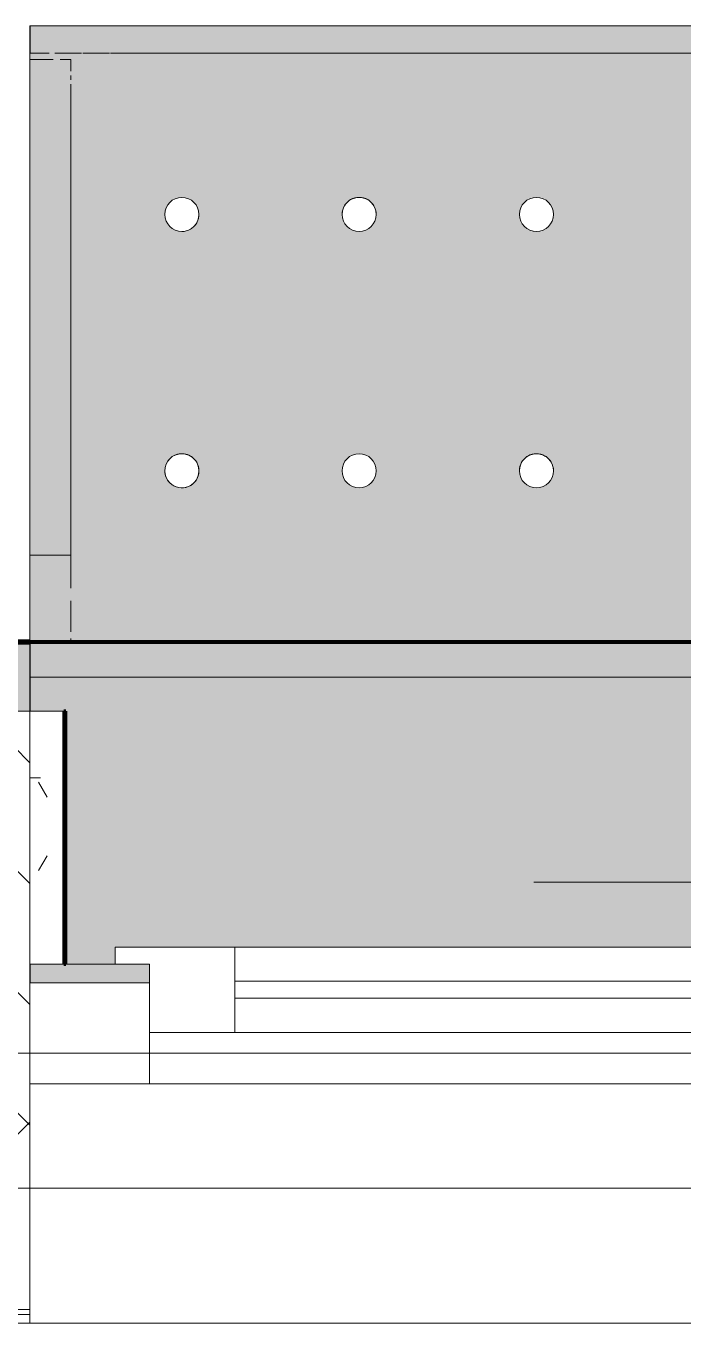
# Model space of a CAD drawing. Header units: millimetres. Extents: x -3245 to 186632, y -8553 to 29000.
# Drawn here: x 18808 to 19192, y -258 to 501 of the extents above; entities that cross this region are included whole.
import ezdxf

# ---------------------------------------------------------------- set-up
doc = ezdxf.new("R2010")
doc.units = ezdxf.units.MM
doc.linetypes.add('Осевая', pattern=[3175, 635, -476.25, 1587.5, -476.25])
for name, color, linetype, lineweight in [('A-GLAZ', 7, 'Continuous', 9), ('A-GLAZ-1', 7, 'Continuous', 13), ('A-WALL', 7, 'Continuous', 9), ('I-WALL', 7, 'Continuous', 9), ('Оси-2', 7, 'Осевая', 9)]:
    doc.layers.add(name, color=color, linetype=linetype, lineweight=lineweight)
for name, color, linetype, lineweight, true_color in [('A-WALL-1', 7, 'Continuous', 9, 0xc0c0c0), ('I-WALL-10', 7, 'Continuous', 80, 0xff80c0), ('I-WALL-17', 7, 'Continuous', 53, 0xeaa7bf), ('I-WALL-18', 7, 'Continuous', 53, 0xe0bbbf), ('I-WALL-23', 7, 'Continuous', 80, 0xffd2ff), ('I-WALL-5', 7, 'Continuous', 9, 0xc0c0c0), ('I-WALL-6', 7, 'Continuous', 9, 0xcbc7bf), ('S-WALL-ANLY', 7, 'Continuous', 13, 0x008040), ('S-WALL-ANLY-1', 7, 'Continuous', 5, 0x008040), ('Знаки-2', 9, 'Continuous', 9, 0x808080), ('Знаки-3', 7, 'Continuous', 9, 0xd1cabb), ('Знаки-5', 7, 'Continuous', 9, 0xc1bbaf), ('Знаки-6', 7, 'Continuous', 9, 0xaba79f), ('Знаки-7', 7, 'Continuous', 9, 0xd5cdbe), ('Знаки-8', 7, 'Continuous', 9, 0xccc5b7), ('Знаки-9', 7, 'Continuous', 9, 0xd4ccbd)]:
    doc.layers.add(name, color=color, linetype=linetype, lineweight=lineweight, true_color=true_color)
doc.layers.add('Знаки-4', color=7, linetype='Continuous', lineweight=9, transparency=0.5)
pattern_1 = [(0, (0, 0), (121.92, 30.48), [10.058, -81.382, 10.058, -81.382, -487.68]), (0, (0, 0), (121.92, 30.48), [-182.88, 10.058, -172.822, 10.058, -81.382, -213.36]), (0, (0, 0), (121.92, 30.48), [-457.2, 10.058, -50.902, 10.058, -142.342]), (120, (45.72, 15.24), (-87.356454, 90.345817), [10.058, -81.382, 10.058, -81.382, -487.68]), (120, (45.72, 15.24), (-87.356454, 90.345817), [-182.88, 10.058, -172.822, 10.058, -81.382, -213.36]), (120, (45.72, 15.24), (-87.356454, 90.345817), [-457.2, 10.058, -50.902, 10.058, -142.342]), (240, (60.96, 76.2), (-34.563546, -120.825817), [10.058, -81.382, 10.058, -81.382, -487.68]), (240, (60.96, 76.2), (-34.563546, -120.825817), [-182.88, 10.058, -172.822, 10.058, -81.382, -213.36]), (240, (60.96, 76.2), (-34.563546, -120.825817), [-457.2, 10.058, -50.902, 10.058, -142.342])]

# ---------------------------------------------------------------- blocks, each defined once
blk = doc.blocks.new('120_Окно_СКБ_2Ст - 120_Окно_СКБ_2Ст 2800х2500_створка_-22445922-План отделки стен 2 этажа в осях 1-12')
at = {"layer": 'A-GLAZ'}
for p, q in [((1400, -57), (-1400, -57)), ((620, -107), (1280, -107)), ((1280, -117), (620, -117)), ((1350, -127), (1380, -127))]:
    blk.add_line(p, q, dxfattribs=at)
at = {"layer": 'A-GLAZ-1'}
for p, q in [((1330, -127), (1330, -57)), ((1330, -57), (1400, -57)), ((1400, -57), (1400, -127)), ((1330, -87), (570, -87)), ((1280, -137), (1280, -87)), ((1330, -127), (1330, -87)), ((1400, -127), (1330, -127)), ((1350, -127), (1330, -127)), ((1350, -137), (1350, -127)), ((550, -137), (1350, -137)), ((1350, -137), (550, -137))]:
    blk.add_line(p, q, dxfattribs=at)
blk = doc.blocks.new('Зашивка радиатора_ с перфорацией М4 - Зашивка радиатора_ с перфорацией М4-30943701-План отделки стен 2 этажа в осях 1-12')
at = {"layer": 'Знаки-4'}
for points in [[(2260.24, 380), (2260.24, 369), (2280.24, 369), (2280.24, 359), (1480.24, 359), (1480.24, 369), (1500.24, 369), (1500.24, 380), (1430.24, 380), (1430.24, 369), (1450.24, 369), (1450.24, 359), (-419.76, 359), (-419.76, 369), (-399.76, 369), (-399.76, 380), (-430, 380), (-430, 180), (2330, 180), (2330, 221), (2310.24, 221), (2310.24, 369), (2330, 369), (2330, 380), (2280.24, 380)], [(2283.51, -163.94), (-430, -163.94), (-429.76, -179.94), (2330, -179.59), (2330, -163.94), (2299.18, -163.94)], [(1981, -163.94), (1981.68, -179.94), (2021, -179.94), (2020.32, -163.94), (1981.68, -163.94)], [(1981, -163.94), (1981.68, -179.94), (2021, -179.94), (2020.32, -163.94), (1981.68, -163.94)], [(1991.34, -163.94), (1991, -163.94), (1991.34, -179.94), (2011, -179.94), (2010.66, -163.94), (1992.34, -163.94)], [(1991.34, -163.94), (1991, -163.94), (1991.34, -179.94), (2011, -179.94), (2010.66, -163.94), (1992.34, -163.94)], [(2081, -163.94), (2081.68, -179.94), (2121, -179.94), (2120.32, -163.94), (2081.68, -163.94)], [(2108.07, -163.94), (2081, -163.94), (2081.68, -179.94), (2121, -179.94), (2120.32, -163.94), (2109.66, -163.94)], [(2093.93, -163.94), (2091, -163.94), (2091.34, -179.94), (2111, -179.94), (2110.66, -163.94), (2095.82, -163.94)], [(2093.93, -163.94), (2091, -163.94), (2091.34, -179.94), (2111, -179.94), (2110.66, -163.94), (2095.82, -163.94)], [(2191, -163.94), (2181, -163.94), (2181.68, -179.94), (2221, -179.94), (2220.32, -163.94), (2191.34, -163.94)], [(2191, -163.94), (2181, -163.94), (2181.68, -179.94), (2221, -179.94), (2220.32, -163.94), (2191.34, -163.94)], [(2200.18, -163.94), (2191, -164.74), (2191.34, -179.94), (2211, -179.94), (2210.66, -163.94), (2201, -163.94)], [(2192.34, -163.94), (2191, -164.74), (2191.34, -179.94), (2211, -179.94), (2210.66, -163.94), (2193.93, -163.94)]]:
    blk.add_hatch(color=256, dxfattribs=at).paths.add_polyline_path(points)
h = blk.add_hatch(color=256, dxfattribs=at)
h.paths.add_polyline_path([(2330.24, 180), (-430, 180), (-430, -179.94), (2330.24, -179.94), (2330.24, 136.79)])
h.paths.add_polyline_path([(892.49, 90.35), (897.49, 89.02), (901.15, 85.35), (902.49, 80.35), (901.15, 75.35), (897.49, 71.69), (892.49, 70.35), (887.49, 71.69), (883.83, 75.35), (882.49, 80.35), (883.83, 85.35), (887.49, 89.02), (889.9, 90.01)])
h.paths.add_polyline_path([(1203.74, 90.35), (1208.74, 89.02), (1212.4, 85.35), (1213.74, 80.35), (1212.4, 75.35), (1208.74, 71.69), (1203.74, 70.35), (1198.74, 71.69), (1195.08, 75.35), (1193.74, 80.35), (1195.08, 85.35), (1198.74, 89.02), (1201.15, 90.01)])
h.paths.add_polyline_path([(1307.49, 90.35), (1312.49, 89.02), (1316.15, 85.35), (1317.49, 80.35), (1316.15, 75.35), (1312.49, 71.69), (1307.49, 70.35), (1302.49, 71.69), (1298.83, 75.35), (1297.49, 80.35), (1298.83, 85.35), (1302.49, 89.02), (1304.9, 90.01)])
h.paths.add_polyline_path([(1929.99, 90.35), (1934.99, 89.02), (1938.65, 85.35), (1939.99, 80.35), (1938.65, 75.35), (1934.99, 71.69), (1929.99, 70.35), (1924.99, 71.69), (1921.33, 75.35), (1919.99, 80.35), (1921.33, 85.35), (1924.99, 89.02), (1927.4, 90.01)])
h.paths.add_polyline_path([(2033.74, 90.35), (2038.74, 89.02), (2042.4, 85.35), (2043.74, 80.35), (2042.4, 75.35), (2038.74, 71.69), (2033.74, 70.35), (2028.74, 71.69), (2025.08, 75.35), (2023.74, 80.35), (2025.08, 85.35), (2028.74, 89.02), (2031.15, 90.01)])
h.paths.add_polyline_path([(2241.24, 90.35), (2246.24, 89.02), (2249.9, 85.35), (2251.24, 80.35), (2249.9, 75.35), (2246.24, 71.69), (2241.24, 70.35), (2236.24, 71.69), (2232.58, 75.35), (2231.24, 80.35), (2232.58, 85.35), (2236.24, 89.02), (2238.65, 90.01)])
h.paths.add_polyline_path([(2137.49, 90.35), (2142.49, 89.02), (2146.15, 85.35), (2147.49, 80.35), (2146.15, 75.35), (2142.49, 71.69), (2137.49, 70.35), (2132.49, 71.69), (2128.83, 75.35), (2127.49, 80.35), (2128.83, 85.35), (2132.49, 89.02), (2134.9, 90.01)])
h.paths.add_polyline_path([(1826.24, 90.35), (1831.24, 89.02), (1834.9, 85.35), (1836.24, 80.35), (1834.9, 75.35), (1831.24, 71.69), (1826.24, 70.35), (1821.24, 71.69), (1817.58, 75.35), (1816.24, 80.35), (1817.58, 85.35), (1821.24, 89.02), (1823.65, 90.01)])
h.paths.add_polyline_path([(1411.24, 90.35), (1416.24, 89.02), (1419.9, 85.35), (1421.24, 80.35), (1419.9, 75.35), (1416.24, 71.69), (1411.24, 70.35), (1406.24, 71.69), (1402.58, 75.35), (1401.24, 80.35), (1402.58, 85.35), (1406.24, 89.02), (1408.65, 90.01)])
h.paths.add_polyline_path([(996.24, 90.35), (1001.24, 89.02), (1004.9, 85.35), (1006.24, 80.35), (1004.9, 75.35), (1001.24, 71.69), (996.24, 70.35), (991.24, 71.69), (987.58, 75.35), (986.24, 80.35), (987.58, 85.35), (991.24, 89.02), (995.21, 90.22)])
h.paths.add_polyline_path([(1099.99, 90.35), (1104.99, 89.02), (1108.65, 85.35), (1109.99, 80.35), (1108.65, 75.35), (1104.99, 71.69), (1099.99, 70.35), (1094.99, 71.69), (1091.33, 75.35), (1089.99, 80.35), (1091.33, 85.35), (1094.99, 89.02), (1097.4, 90.01)])
h.paths.add_polyline_path([(1514.99, 90.35), (1519.99, 89.02), (1523.65, 85.35), (1524.99, 80.35), (1523.65, 75.35), (1519.99, 71.69), (1514.99, 70.35), (1509.99, 71.69), (1506.33, 75.35), (1504.99, 80.35), (1506.33, 85.35), (1509.99, 89.02), (1512.4, 90.01)])
h.paths.add_polyline_path([(1722.49, 90.35), (1727.49, 89.02), (1731.15, 85.35), (1732.49, 80.35), (1731.15, 75.35), (1727.49, 71.69), (1722.49, 70.35), (1717.49, 71.69), (1713.83, 75.35), (1712.49, 80.35), (1713.83, 85.35), (1717.49, 89.02), (1719.9, 90.01)])
h.paths.add_polyline_path([(1618.74, 90.35), (1623.74, 89.02), (1627.4, 85.35), (1628.74, 80.35), (1627.4, 75.35), (1623.74, 71.69), (1618.74, 70.35), (1613.74, 71.69), (1610.08, 75.35), (1608.74, 80.35), (1610.08, 85.35), (1613.74, 89.02), (1616.15, 90.01)])
h.paths.add_polyline_path([(166.24, 90.35), (171.24, 89.02), (174.9, 85.35), (176.24, 80.35), (174.9, 75.35), (171.24, 71.69), (166.24, 70.35), (161.24, 71.69), (157.58, 75.35), (156.24, 80.35), (157.58, 85.35), (161.24, 89.02), (163.65, 90.01)])
h.paths.add_polyline_path([(-41.26, 90.35), (-36.26, 89.02), (-32.6, 85.35), (-31.26, 80.35), (-32.6, 75.35), (-36.26, 71.69), (-41.26, 70.35), (-46.26, 71.69), (-49.92, 75.35), (-51.26, 80.35), (-49.92, 85.35), (-46.26, 89.02), (-43.85, 90.01)])
h.paths.add_polyline_path([(-248.76, 90.35), (-243.76, 89.02), (-240.1, 85.35), (-238.76, 80.35), (-240.1, 75.35), (-243.76, 71.69), (-248.76, 70.35), (-253.76, 71.69), (-257.42, 75.35), (-258.76, 80.35), (-257.42, 85.35), (-253.76, 89.02), (-251.35, 90.01)])
h.paths.add_polyline_path([(581.24, 90.35), (586.24, 89.02), (589.9, 85.35), (591.24, 80.35), (589.9, 75.35), (586.24, 71.69), (581.24, 70.35), (576.24, 71.69), (572.58, 75.35), (571.24, 80.35), (572.58, 85.35), (576.24, 89.02), (578.65, 90.01)])
h.paths.add_polyline_path([(-352.51, 90.35), (-347.51, 89.02), (-343.85, 85.35), (-342.51, 80.35), (-343.85, 75.35), (-347.51, 71.69), (-352.51, 70.35), (-357.51, 71.69), (-361.17, 75.35), (-362.51, 80.35), (-361.17, 85.35), (-357.51, 89.02), (-355.1, 90.01)])
h.paths.add_polyline_path([(684.99, 90.35), (689.99, 89.02), (693.65, 85.35), (694.99, 80.35), (693.65, 75.35), (689.99, 71.69), (684.99, 70.35), (679.99, 71.69), (676.33, 75.35), (674.99, 80.35), (676.33, 85.35), (679.99, 89.02), (682.4, 90.01)])
h.paths.add_polyline_path([(-145.01, 90.35), (-140.01, 89.02), (-136.35, 85.35), (-135.01, 80.35), (-136.35, 75.35), (-140.01, 71.69), (-145.01, 70.35), (-150.01, 71.69), (-153.67, 75.35), (-155.01, 80.35), (-153.67, 85.35), (-150.01, 89.02), (-147.6, 90.01)])
h.paths.add_polyline_path([(62.49, 90.35), (67.49, 89.02), (71.15, 85.35), (72.49, 80.35), (71.15, 75.35), (67.49, 71.69), (62.49, 70.35), (57.49, 71.69), (53.83, 75.35), (52.49, 80.35), (53.83, 85.35), (57.49, 89.02), (59.9, 90.01)])
h.paths.add_polyline_path([(373.74, 90.35), (378.74, 89.02), (382.4, 85.35), (383.74, 80.35), (382.4, 75.35), (378.74, 71.69), (373.74, 70.35), (368.74, 71.69), (365.08, 75.35), (363.74, 80.35), (365.08, 85.35), (368.74, 89.02), (371.15, 90.01)])
h.paths.add_polyline_path([(477.49, 90.35), (482.49, 89.02), (486.15, 85.35), (487.49, 80.35), (486.15, 75.35), (482.49, 71.69), (477.49, 70.35), (472.49, 71.69), (468.83, 75.35), (467.49, 80.35), (468.83, 85.35), (472.49, 89.02), (474.9, 90.01)])
h.paths.add_polyline_path([(788.74, 90.35), (793.74, 89.02), (797.4, 85.35), (798.74, 80.35), (797.4, 75.35), (793.74, 71.69), (788.74, 70.35), (783.74, 71.69), (780.08, 75.35), (778.74, 80.35), (780.08, 85.35), (783.74, 89.02), (786.15, 90.01)])
h.paths.add_polyline_path([(269.99, 90.35), (274.99, 89.02), (278.65, 85.35), (279.99, 80.35), (278.65, 75.35), (274.99, 71.69), (269.99, 70.35), (264.99, 71.69), (261.33, 75.35), (259.99, 80.35), (261.33, 85.35), (264.99, 89.02), (267.4, 90.01)])
h.paths.add_polyline_path([(2033.74, -59.65), (2038.74, -60.98), (2042.4, -64.65), (2043.74, -69.65), (2042.4, -74.65), (2038.74, -78.31), (2033.74, -79.65), (2028.74, -78.31), (2025.08, -74.65), (2023.74, -69.65), (2025.08, -64.65), (2028.74, -60.98), (2031.15, -59.99)])
h.paths.add_polyline_path([(2137.49, -59.65), (2142.49, -60.98), (2146.15, -64.65), (2147.49, -69.65), (2146.15, -74.65), (2142.49, -78.31), (2137.49, -79.65), (2132.49, -78.31), (2128.83, -74.65), (2127.49, -69.65), (2128.83, -64.65), (2132.49, -60.98), (2134.9, -59.99)])
h.paths.add_polyline_path([(1722.49, -59.65), (1727.49, -60.98), (1731.15, -64.65), (1732.49, -69.65), (1731.15, -74.65), (1727.49, -78.31), (1722.49, -79.65), (1717.49, -78.31), (1713.83, -74.65), (1712.49, -69.65), (1713.83, -64.65), (1717.49, -60.98), (1719.9, -59.99)])
h.paths.add_polyline_path([(1929.99, -59.65), (1934.99, -60.98), (1938.65, -64.65), (1939.99, -69.65), (1938.65, -74.65), (1934.99, -78.31), (1929.99, -79.65), (1924.99, -78.31), (1921.33, -74.65), (1919.99, -69.65), (1921.33, -64.65), (1924.99, -60.98), (1927.4, -59.99)])
h.paths.add_polyline_path([(788.74, -59.65), (793.74, -60.98), (797.4, -64.65), (798.74, -69.65), (797.4, -74.65), (793.74, -78.31), (788.74, -79.65), (783.74, -78.31), (780.08, -74.65), (778.74, -69.65), (780.08, -64.65), (783.74, -60.98), (786.15, -59.99)])
h.paths.add_polyline_path([(996.24, -59.65), (1001.24, -60.98), (1004.9, -64.65), (1006.24, -69.65), (1004.9, -74.65), (1001.24, -78.31), (996.24, -79.65), (991.24, -78.31), (987.58, -74.65), (986.24, -69.65), (987.58, -64.65), (991.24, -60.98), (995.21, -59.78)])
h.paths.add_polyline_path([(892.49, -59.65), (897.49, -60.98), (901.15, -64.65), (902.49, -69.65), (901.15, -74.65), (897.49, -78.31), (892.49, -79.65), (887.49, -78.31), (883.83, -74.65), (882.49, -69.65), (883.83, -64.65), (887.49, -60.98), (889.9, -59.99)])
h.paths.add_polyline_path([(1099.99, -59.65), (1104.99, -60.98), (1108.65, -64.65), (1109.99, -69.65), (1108.65, -74.65), (1104.99, -78.31), (1099.99, -79.65), (1094.99, -78.31), (1091.33, -74.65), (1089.99, -69.65), (1091.33, -64.65), (1094.99, -60.98), (1097.4, -59.99)])
h.paths.add_polyline_path([(1826.24, -59.65), (1831.24, -60.98), (1834.9, -64.65), (1836.24, -69.65), (1834.9, -74.65), (1831.24, -78.31), (1826.24, -79.65), (1821.24, -78.31), (1817.58, -74.65), (1816.24, -69.65), (1817.58, -64.65), (1821.24, -60.98), (1823.65, -59.99)])
h.paths.add_polyline_path([(2241.24, -59.65), (2246.24, -60.98), (2249.9, -64.65), (2251.24, -69.65), (2249.9, -74.65), (2246.24, -78.31), (2241.24, -79.65), (2236.24, -78.31), (2232.58, -74.65), (2231.24, -69.65), (2232.58, -64.65), (2236.24, -60.98), (2238.65, -59.99)])
h.paths.add_polyline_path([(1307.49, -59.65), (1312.49, -60.98), (1316.15, -64.65), (1317.49, -69.65), (1316.15, -74.65), (1312.49, -78.31), (1307.49, -79.65), (1302.49, -78.31), (1298.83, -74.65), (1297.49, -69.65), (1298.83, -64.65), (1302.49, -60.98), (1304.9, -59.99)])
h.paths.add_polyline_path([(1514.99, -59.65), (1519.99, -60.98), (1523.65, -64.65), (1524.99, -69.65), (1523.65, -74.65), (1519.99, -78.31), (1514.99, -79.65), (1509.99, -78.31), (1506.33, -74.65), (1504.99, -69.65), (1506.33, -64.65), (1509.99, -60.98), (1512.4, -59.99)])
h.paths.add_polyline_path([(1618.74, -59.65), (1623.74, -60.98), (1627.4, -64.65), (1628.74, -69.65), (1627.4, -74.65), (1623.74, -78.31), (1618.74, -79.65), (1613.74, -78.31), (1610.08, -74.65), (1608.74, -69.65), (1610.08, -64.65), (1613.74, -60.98), (1616.15, -59.99)])
h.paths.add_polyline_path([(1411.24, -59.65), (1416.24, -60.98), (1419.9, -64.65), (1421.24, -69.65), (1419.9, -74.65), (1416.24, -78.31), (1411.24, -79.65), (1406.24, -78.31), (1402.58, -74.65), (1401.24, -69.65), (1402.58, -64.65), (1406.24, -60.98), (1408.65, -59.99)])
h.paths.add_polyline_path([(1203.74, -59.65), (1208.74, -60.98), (1212.4, -64.65), (1213.74, -69.65), (1212.4, -74.65), (1208.74, -78.31), (1203.74, -79.65), (1198.74, -78.31), (1195.08, -74.65), (1193.74, -69.65), (1195.08, -64.65), (1198.74, -60.98), (1201.15, -59.99)])
h.paths.add_polyline_path([(62.49, -59.65), (67.49, -60.98), (71.15, -64.65), (72.49, -69.65), (71.15, -74.65), (67.49, -78.31), (62.49, -79.65), (57.49, -78.31), (53.83, -74.65), (52.49, -69.65), (53.83, -64.65), (57.49, -60.98), (59.9, -59.99)])
h.paths.add_polyline_path([(-248.76, -59.65), (-243.76, -60.98), (-240.1, -64.65), (-238.76, -69.65), (-240.1, -74.65), (-243.76, -78.31), (-248.76, -79.65), (-253.76, -78.31), (-257.42, -74.65), (-258.76, -69.65), (-257.42, -64.65), (-253.76, -60.98), (-251.35, -59.99)])
h.paths.add_polyline_path([(166.24, -59.65), (171.24, -60.98), (174.9, -64.65), (176.24, -69.65), (174.9, -74.65), (171.24, -78.31), (166.24, -79.65), (161.24, -78.31), (157.58, -74.65), (156.24, -69.65), (157.58, -64.65), (161.24, -60.98), (163.65, -59.99)])
h.paths.add_polyline_path([(269.99, -59.65), (274.99, -60.98), (278.65, -64.65), (279.99, -69.65), (278.65, -74.65), (274.99, -78.31), (269.99, -79.65), (264.99, -78.31), (261.33, -74.65), (259.99, -69.65), (261.33, -64.65), (264.99, -60.98), (267.4, -59.99)])
h.paths.add_polyline_path([(373.74, -59.65), (378.74, -60.98), (382.4, -64.65), (383.74, -69.65), (382.4, -74.65), (378.74, -78.31), (373.74, -79.65), (368.74, -78.31), (365.08, -74.65), (363.74, -69.65), (365.08, -64.65), (368.74, -60.98), (371.15, -59.99)])
h.paths.add_polyline_path([(477.49, -59.65), (482.49, -60.98), (486.15, -64.65), (487.49, -69.65), (486.15, -74.65), (482.49, -78.31), (477.49, -79.65), (472.49, -78.31), (468.83, -74.65), (467.49, -69.65), (468.83, -64.65), (472.49, -60.98), (474.9, -59.99)])
h.paths.add_polyline_path([(-352.51, -59.65), (-347.51, -60.98), (-343.85, -64.65), (-342.51, -69.65), (-343.85, -74.65), (-347.51, -78.31), (-352.51, -79.65), (-357.51, -78.31), (-361.17, -74.65), (-362.51, -69.65), (-361.17, -64.65), (-357.51, -60.98), (-355.1, -59.99)])
h.paths.add_polyline_path([(-41.26, -59.65), (-36.26, -60.98), (-32.6, -64.65), (-31.26, -69.65), (-32.6, -74.65), (-36.26, -78.31), (-41.26, -79.65), (-46.26, -78.31), (-49.92, -74.65), (-51.26, -69.65), (-49.92, -64.65), (-46.26, -60.98), (-43.85, -59.99)])
h.paths.add_polyline_path([(-145.01, -59.65), (-140.01, -60.98), (-136.35, -64.65), (-135.01, -69.65), (-136.35, -74.65), (-140.01, -78.31), (-145.01, -79.65), (-150.01, -78.31), (-153.67, -74.65), (-155.01, -69.65), (-153.67, -64.65), (-150.01, -60.98), (-147.6, -59.99)])
h.paths.add_polyline_path([(581.24, -59.65), (586.24, -60.98), (589.9, -64.65), (591.24, -69.65), (589.9, -74.65), (586.24, -78.31), (581.24, -79.65), (576.24, -78.31), (572.58, -74.65), (571.24, -69.65), (572.58, -64.65), (576.24, -60.98), (578.65, -59.99)])
h.paths.add_polyline_path([(684.99, -59.65), (689.99, -60.98), (693.65, -64.65), (694.99, -69.65), (693.65, -74.65), (689.99, -78.31), (684.99, -79.65), (679.99, -78.31), (676.33, -74.65), (674.99, -69.65), (676.33, -64.65), (679.99, -60.98), (682.4, -59.99)])
at = {"layer": 'Знаки-2'}
for p, q in [((2330, 380), (2260.24, 380)), ((2330, 369), (2330, 380)), ((2330, 180), (2330, 221)), ((-430, 180), (2330, 180)), ((2330.24, 180), (-430, 180)), ((2330.24, -179.94), (2330.24, 180)), ((-430, -179.94), (2330.24, -179.94))]:
    blk.add_line(p, q, dxfattribs=at)
for centre, start, end in [((2033.74, 80.35), 0, 180), ((2137.49, 80.35), 0, 180), ((2241.24, 80.35), 0, 180), ((2033.74, 80.35), 180, 0), ((2137.49, 80.35), 180, 0), ((2241.24, 80.35), 180, 0), ((2033.74, -69.65), 0, 180), ((2137.49, -69.65), 0, 180), ((2241.24, -69.65), 0, 180), ((2033.74, -69.65), 180, 0), ((2137.49, -69.65), 180, 0), ((2241.24, -69.65), 180, 0)]:
    blk.add_arc(centre, 10, start, end, dxfattribs=at)
at = {"layer": 'Знаки-3'}
for p, q in [((1991, -163.94), (1981.68, -163.94)), ((1991, -163.94), (1993.93, -163.94)), ((1995.81, -163.94), (1991, -163.94)), ((1993.93, -163.94), (1995.81, -163.94)), ((1996, -163.94), (2006, -163.94)), ((2006, -163.94), (1996, -163.94)), ((2006.19, -163.94), (2011, -163.94)), ((2011, -163.94), (2006.19, -163.94)), ((2020.32, -163.94), (2011, -163.94)), ((2091, -163.94), (2081.68, -163.94)), ((2092.28, -163.94), (2095.82, -163.94)), ((2095.82, -163.94), (2092.28, -163.94)), ((2096, -163.94), (2106, -163.94)), ((2106, -163.94), (2096, -163.94)), ((2106.18, -163.94), (2109.72, -163.94)), ((2109.72, -163.94), (2106.18, -163.94)), ((2117.42, -163.94), (2111, -163.94)), ((2120.32, -163.94), (2118.32, -163.94)), ((2183.63, -163.94), (2181.68, -163.94)), ((2191, -163.94), (2183.68, -163.94)), ((2191, -163.94), (2195.81, -163.94)), ((2195.81, -163.94), (2191, -163.94)), ((2196, -163.94), (2200.17, -163.94)), ((2200.17, -163.94), (2196, -163.94)), ((2201, -163.94), (2206, -163.94)), ((2206, -163.94), (2201, -163.94)), ((2206.19, -163.94), (2211, -163.94)), ((2211, -163.94), (2206.19, -163.94)), ((2220.32, -163.94), (2211, -163.94)), ((1981.68, -179.94), (1991, -179.94)), ((1991, -179.94), (1993.93, -179.94)), ((1995.81, -179.94), (1991, -179.94)), ((1993.93, -179.94), (1995.81, -179.94)), ((1996, -179.94), (2006, -179.94)), ((2006, -179.94), (1996, -179.94)), ((2006.19, -179.94), (2011, -179.94)), ((2011, -179.94), (2006.19, -179.94)), ((2011, -179.94), (2020.32, -179.94)), ((2081.68, -179.94), (2091, -179.94)), ((2092.28, -179.94), (2095.82, -179.94)), ((2095.82, -179.94), (2092.28, -179.94)), ((2096, -179.94), (2106, -179.94)), ((2106, -179.94), (2096, -179.94)), ((2106.18, -179.94), (2109.72, -179.94)), ((2109.72, -179.94), (2106.18, -179.94)), ((2111, -179.94), (2120.32, -179.94)), ((2181.68, -179.94), (2191, -179.94)), ((2191, -179.94), (2195.81, -179.94)), ((2193.93, -179.94), (2191, -179.94)), ((2195.81, -179.94), (2193.93, -179.94)), ((2196, -179.94), (2198.41, -179.94)), ((2206, -179.94), (2196, -179.94)), ((2198.41, -179.94), (2206, -179.94)), ((2206.19, -179.94), (2208.07, -179.94)), ((2211, -179.94), (2206.19, -179.94)), ((2208.07, -179.94), (2211, -179.94)), ((2211, -179.94), (2220.32, -179.94))]:
    blk.add_line(p, q, dxfattribs=at)
at = {"layer": 'Знаки-5'}
for p, q in [((2330, 180), (-429.76, 180)), ((-429.76, 180), (2330, 180)), ((1981, -163.94), (1921, -163.94)), ((1981, -163.94), (2021, -163.94)), ((2021, -163.94), (1981, -163.94)), ((2081, -163.94), (2021, -163.94)), ((2081, -163.94), (2117.53, -163.94)), ((2117.53, -163.94), (2081, -163.94)), ((2118.32, -163.94), (2121, -163.94)), ((2121, -163.94), (2118.32, -163.94)), ((2181, -163.94), (2121, -163.94)), ((2181, -163.94), (2183.61, -163.94)), ((2183.61, -163.94), (2181, -163.94)), ((2183.68, -163.94), (2191, -163.94)), ((2191, -163.94), (2183.68, -163.94)), ((2191, -163.94), (2200.17, -163.94)), ((2200.17, -163.94), (2191, -163.94)), ((2201, -163.94), (2211, -163.94)), ((2211, -163.94), (2201, -163.94)), ((2211, -163.94), (2221, -163.94)), ((2221, -163.94), (2211, -163.94)), ((2282.94, -163.94), (2221, -163.94)), ((2299.18, -163.94), (2283.51, -163.94)), ((2315.68, -163.94), (2300.01, -163.94)), ((2330, -163.94), (2318.99, -163.94)), ((2330, -163.94), (2330, -179.59)), ((1921, -179.94), (1981, -179.94)), ((1981, -179.94), (2021, -179.94)), ((2021, -179.94), (1981, -179.94)), ((2021, -179.94), (2081, -179.94)), ((2081, -179.94), (2121, -179.94)), ((2121, -179.94), (2081, -179.94)), ((2121, -179.94), (2181, -179.94)), ((2181, -179.94), (2191, -179.94)), ((2191, -179.94), (2181, -179.94)), ((2191, -179.94), (2211, -179.94)), ((2211, -179.94), (2191, -179.94)), ((2211, -179.94), (2221, -179.94)), ((2221, -179.94), (2211, -179.94)), ((2221, -179.94), (2330, -179.94))]:
    blk.add_line(p, q, dxfattribs=at)
at = {"layer": 'Знаки-6'}
for p, q in [((2260.24, 380), (2330, 380)), ((2330, 380), (2330, 369)), ((2330, 221), (2330, 180)), ((2330.24, 180), (2330.24, -179.94)), ((-384.53, -163.94), (2282.94, -163.94)), ((2283.51, -163.94), (2299.18, -163.94)), ((2300.01, -163.94), (2315.68, -163.94)), ((2318.99, -163.94), (2330, -163.94)), ((2330, -179.59), (2330, -163.94)), ((2330.24, -179.94), (-429.76, -179.94)), ((2330, -179.94), (-429.76, -179.94))]:
    blk.add_line(p, q, dxfattribs=at)
for centre, start, end in [((2033.74, 80.35), 0, 180), ((2137.49, 80.35), 0, 180), ((2241.24, 80.35), 45, 180), ((2241.24, 80.35), 0, 45), ((2033.74, 80.35), 180, 240), ((2033.74, 80.35), 240, 0), ((2137.49, 80.35), 180, 360), ((2241.24, 80.35), 180, 240), ((2241.24, 80.35), 285, 360), ((2241.24, 80.35), 240, 285), ((2033.74, -69.65), 0, 180), ((2137.49, -69.65), 0, 180), ((2241.24, -69.65), 90, 120), ((2241.24, -69.65), 0, 90), ((2241.24, -69.65), 165, 180), ((2241.24, -69.65), 135, 165), ((2241.24, -69.65), 120, 135), ((2033.74, -69.65), 180, 360), ((2137.49, -69.65), 180, 240), ((2137.49, -69.65), 240, 360), ((2241.24, -69.65), 180, 360)]:
    blk.add_arc(centre, 10, start, end, dxfattribs=at)
at = {"layer": 'Знаки-7'}
for p, q in [((1995.82, -163.94), (1992.34, -163.94)), ((2001, -163.94), (1996, -163.94)), ((2006, -163.94), (2001.66, -163.94)), ((2009.66, -163.94), (2006.18, -163.94)), ((2095.82, -163.94), (2092.34, -163.94)), ((2106, -163.94), (2096, -163.94)), ((2109.66, -163.94), (2106.18, -163.94)), ((2195.82, -163.94), (2192.34, -163.94)), ((2200.18, -163.94), (2196, -163.94)), ((2206, -163.94), (2201, -163.94)), ((2209.66, -163.94), (2206.18, -163.94)), ((1992.34, -179.94), (1995.82, -179.94)), ((1996, -179.94), (2001, -179.94)), ((2001.66, -179.94), (2006, -179.94)), ((2006.18, -179.94), (2009.66, -179.94)), ((2092.34, -179.94), (2095.82, -179.94)), ((2096, -179.94), (2106, -179.94)), ((2106.18, -179.94), (2109.66, -179.94)), ((2192.34, -179.94), (2195.82, -179.94)), ((2196, -179.94), (2206, -179.94)), ((2206.18, -179.94), (2209.66, -179.94))]:
    blk.add_line(p, q, dxfattribs=at)
at = {"layer": 'Знаки-8'}
for p, q in [((1981, -163.94), (1991, -163.94)), ((1991, -163.94), (1981, -163.94)), ((1991, -163.94), (1995.81, -163.94)), ((1995.81, -163.94), (1991, -163.94)), ((1996, -163.94), (2006, -163.94)), ((2006, -163.94), (1996, -163.94)), ((2006.19, -163.94), (2011, -163.94)), ((2011, -163.94), (2006.19, -163.94)), ((2011, -163.94), (2021, -163.94)), ((2021, -163.94), (2011, -163.94)), ((2081, -163.94), (2091, -163.94)), ((2091, -163.94), (2081, -163.94)), ((2091, -163.94), (2095.81, -163.94)), ((2095.81, -163.94), (2091, -163.94)), ((2096, -163.94), (2106, -163.94)), ((2106, -163.94), (2096, -163.94)), ((2106.19, -163.94), (2111, -163.94)), ((2111, -163.94), (2106.19, -163.94)), ((2111, -163.94), (2117.53, -163.94)), ((2117.53, -163.94), (2111, -163.94)), ((2118.32, -163.94), (2121, -163.94)), ((2121, -163.94), (2118.32, -163.94)), ((2181, -163.94), (2183.61, -163.94)), ((2183.61, -163.94), (2181, -163.94)), ((2183.68, -163.94), (2191, -163.94)), ((2191, -163.94), (2183.68, -163.94)), ((2192.28, -163.94), (2195.82, -163.94)), ((2195.82, -163.94), (2192.28, -163.94)), ((2196, -163.94), (2200.17, -163.94)), ((2200.17, -163.94), (2196, -163.94)), ((2201, -163.94), (2206, -163.94)), ((2206, -163.94), (2201, -163.94)), ((2206.18, -163.94), (2209.72, -163.94)), ((2209.72, -163.94), (2206.18, -163.94)), ((2211, -163.94), (2221, -163.94)), ((2221, -163.94), (2211, -163.94)), ((1981, -179.94), (1991, -179.94)), ((1991, -179.94), (1981, -179.94)), ((1991, -179.94), (1995.81, -179.94)), ((1995.81, -179.94), (1991, -179.94)), ((1996, -179.94), (2006, -179.94)), ((2006, -179.94), (1996, -179.94)), ((2006.19, -179.94), (2011, -179.94)), ((2008.07, -179.94), (2006.19, -179.94)), ((2011, -179.94), (2008.07, -179.94)), ((2011, -179.94), (2021, -179.94)), ((2021, -179.94), (2011, -179.94)), ((2081, -179.94), (2091, -179.94)), ((2091, -179.94), (2081, -179.94)), ((2091, -179.94), (2093.93, -179.94)), ((2095.81, -179.94), (2091, -179.94)), ((2093.93, -179.94), (2095.81, -179.94)), ((2096, -179.94), (2103.59, -179.94)), ((2106, -179.94), (2096, -179.94)), ((2103.59, -179.94), (2106, -179.94)), ((2106.19, -179.94), (2111, -179.94)), ((2111, -179.94), (2106.19, -179.94)), ((2111, -179.94), (2121, -179.94)), ((2121, -179.94), (2111, -179.94)), ((2181, -179.94), (2191, -179.94)), ((2181.68, -179.94), (2181, -179.94)), ((2191, -179.94), (2181.68, -179.94)), ((2192.28, -179.94), (2195.82, -179.94)), ((2195.82, -179.94), (2192.28, -179.94)), ((2196, -179.94), (2206, -179.94)), ((2206, -179.94), (2196, -179.94)), ((2206.18, -179.94), (2209.72, -179.94)), ((2209.72, -179.94), (2206.18, -179.94)), ((2211, -179.94), (2220.32, -179.94)), ((2221, -179.94), (2211, -179.94)), ((2220.32, -179.94), (2221, -179.94))]:
    blk.add_line(p, q, dxfattribs=at)
at = {"layer": 'Знаки-9'}
for p, q in [((1992.28, -163.94), (1995.82, -163.94)), ((1995.82, -163.94), (1992.28, -163.94)), ((1996, -163.94), (2006, -163.94)), ((2006, -163.94), (1996, -163.94)), ((2006.18, -163.94), (2009.72, -163.94)), ((2009.72, -163.94), (2006.18, -163.94)), ((2091, -163.94), (2095.81, -163.94)), ((2095.81, -163.94), (2091, -163.94)), ((2096, -163.94), (2098.41, -163.94)), ((2106, -163.94), (2096, -163.94)), ((2098.41, -163.94), (2106, -163.94)), ((2106.19, -163.94), (2108.07, -163.94)), ((2111, -163.94), (2106.19, -163.94)), ((2108.07, -163.94), (2110.66, -163.94)), ((2110.66, -163.94), (2111, -163.94)), ((2192.28, -163.94), (2195.82, -163.94)), ((2195.82, -163.94), (2192.28, -163.94)), ((2196, -163.94), (2200.17, -163.94)), ((2200.17, -163.94), (2196, -163.94)), ((2201, -163.94), (2206, -163.94)), ((2206, -163.94), (2201, -163.94)), ((2206.18, -163.94), (2209.72, -163.94)), ((2209.72, -163.94), (2206.18, -163.94)), ((1992.28, -179.94), (1995.82, -179.94)), ((1995.82, -179.94), (1992.28, -179.94)), ((1996, -179.94), (2006, -179.94)), ((2006, -179.94), (1996, -179.94)), ((2006.18, -179.94), (2009.72, -179.94)), ((2009.72, -179.94), (2006.18, -179.94)), ((2091, -179.94), (2095.81, -179.94)), ((2093.93, -179.94), (2091, -179.94)), ((2095.81, -179.94), (2093.93, -179.94)), ((2096, -179.94), (2106, -179.94)), ((2098.41, -179.94), (2096, -179.94)), ((2101, -179.94), (2098.41, -179.94)), ((2103.59, -179.94), (2101, -179.94)), ((2106, -179.94), (2103.59, -179.94)), ((2106.19, -179.94), (2110.66, -179.94)), ((2109.66, -179.94), (2106.19, -179.94)), ((2111, -179.94), (2109.66, -179.94)), ((2110.66, -179.94), (2111, -179.94)), ((2192.28, -179.94), (2195.82, -179.94)), ((2195.82, -179.94), (2192.28, -179.94)), ((2196, -179.94), (2206, -179.94)), ((2201, -179.94), (2196, -179.94)), ((2206, -179.94), (2201, -179.94)), ((2206.18, -179.94), (2209.72, -179.94)), ((2209.72, -179.94), (2206.18, -179.94))]:
    blk.add_line(p, q, dxfattribs=at)
blk = doc.blocks.new('Зашивка_ опоясывающая панель - Зашивка_ опоясывающая панель-V88-План отделки стен 2 этажа в осях 1-12')
at = {"layer": 'Знаки-4'}
for points in [[(-406, -110), (-406, 180), (-430, 180), (-430, -110), (-413.82, -110)], [(-429.67, -160), (-406, -160), (-406, 180), (-430, 180), (-429.68, -160)]]:
    blk.add_hatch(color=256, dxfattribs=at).paths.add_polyline_path(points)
at = {"layer": 'Знаки-5'}
for p, q in [((-430, 180), (-430, -110)), ((-430, -110), (-430, 180)), ((-430, 180), (-416.25, 180)), ((-430, 180), (-416.25, 180)), ((-412.2, 180), (-406, 180)), ((-412.2, 180), (-406, 180)), ((-406, 180), (-406, 173.19)), ((-406, 173.19), (-406, 180)), ((-406, 170.52), (-406, 168.11)), ((-406, 168.11), (-406, 170.52)), ((-406, 165.42), (-406, -110)), ((-406, -110), (-406, 165.42)), ((-430, -110), (-430, -160)), ((-430, -110), (-406, -110)), ((-430, -110), (-406, -110)), ((-406, -129.45), (-406, -110)), ((-406, -149.02), (-406, -136.79)), ((-406, -153.03), (-406, -149.32)), ((-406, -155), (-406, -153.12)), ((-406, -160), (-406, -158.76)), ((-406, -160), (-424.42, -160))]:
    blk.add_line(p, q, dxfattribs=at)
at = {"layer": 'Знаки-6'}
for p, q in [((-430, -160), (-430, 180)), ((-430, 180), (-416.25, 180)), ((-412.2, 180), (-406, 180)), ((-406, 180), (-406, 173.19)), ((-406, 170.52), (-406, 168.11)), ((-406, 165.42), (-406, -129.45)), ((-406, -136.79), (-406, -149.02)), ((-406, -149.32), (-406, -153.03)), ((-406, -153.12), (-406, -155)), ((-406, -158.76), (-406, -160)), ((-424.42, -160), (-406, -160))]:
    blk.add_line(p, q, dxfattribs=at)
at = {"layer": 'Знаки-8'}
for p, q in [((-430, 180), (-430, -110)), ((-430, 180), (-416.25, 180)), ((-412.2, 180), (-406, 180)), ((-406, 173.19), (-406, 180)), ((-406, 168.11), (-406, 170.52)), ((-406, -110), (-406, 165.42))]:
    blk.add_line(p, q, dxfattribs=at)

msp = doc.modelspace()

# ---------------------------------------------------------------- hatches: boundary and pattern name
at = {"layer": 'A-WALL'}
h = msp.add_hatch(dxfattribs=at)
h.set_pattern_fill('FP_18', color=256, style=0, pattern_type=2)
h.set_pattern_definition([(135, (0, 0), (-35.35534, -35.35534), [])])
h.paths.add_polyline_path([(18160, -100), (18810, -100), (18810, 100), (18160, 100), (18160, 66.53)])
h.paths.add_polyline_path([(21654.7, -100), (21900, -100), (21900, 100), (21610, 100), (21610, -100)])
h = msp.add_hatch(dxfattribs=at)
h.set_pattern_fill('FP_14', color=256, style=0, pattern_type=2)
h.set_pattern_definition([(45, (0, 0), (-70.71068, 70.71068), []), (135, (0, 0), (-70.71068, -70.71068), [])])
h.paths.add_polyline_path([(24810, -250), (26409.74, -250), (26409.74, -100), (24810, -100), (24810, -168.83)])
h.paths.add_polyline_path([(38887.65, -250), (38887.65, -100), (37990, -100), (37990, -250), (38540, -250)])
h.paths.add_polyline_path([(33010, -250), (33870, -250), (33870, -100), (33010, -100)])
h.paths.add_polyline_path([(34770, -250), (35890, -250), (35890, -100), (34770, -100)])
h.paths.add_polyline_path([(29209.74, -250), (30910, -250), (30910, -100), (29209.74, -100), (29209.74, -168.83)])
h.paths.add_polyline_path([(21654.7, -250), (22710, -250), (22710, -100), (21610, -100), (21610, -250)])
h.paths.add_polyline_path([(18299.88, -250), (18810, -250), (18810, -100), (18160, -100), (18160, -250)])
h.paths.add_polyline_path([(8560, -250), (8560, -100), (4630, -100), (4630, -250), (8235.4, -250)])
h.paths.add_polyline_path([(11660, -250), (13010, -250), (13010, -100), (11660, -100), (11660, -168.83)])
h.paths.add_polyline_path([(16957.95, -250), (17260, -250), (17260, -100), (16110, -100), (16110, -250), (16286.98, -250)])
h.paths.add_polyline_path([(3730, -250), (3730, -100), (-260, -100), (-260, -250), (3538.65, -250)])
at = {"layer": 'I-WALL'}
h = msp.add_hatch(dxfattribs=at)
h.set_pattern_fill('FP_89', color=256, style=0, pattern_type=2)
h.set_pattern_definition(pattern_1)
h.paths.add_polyline_path([(21900, 100), (21910, 100), (21910, 140), (21610, 140), (21610, 100), (21654.7, 100)])
h.paths.add_polyline_path([(18299.88, 100), (18810, 100), (18810, 140), (18160, 140), (18160, 100)])
h = msp.add_hatch(dxfattribs=at)
h.set_pattern_fill('FP_89', color=256, style=0, pattern_type=2)
h.set_pattern_definition(pattern_1)
h.paths.add_polyline_path([(18810, -48), (18830, -48), (18830, 100), (18810, 100), (18810, 66.53)])

# ---------------------------------------------------------------- linework, layer by layer
at = {"layer": 'A-WALL'}
for p, q in [((18810, 100), (18160, 100)), ((18160, -250), (18810, -250)), ((18160, -253), (18810, -253))]:
    msp.add_line(p, q, dxfattribs=at)
at = {"layer": 'A-WALL-1'}
for p, q in [((18810, -258), (18810, -48)), ((18810, -100), (-110, -100)), ((18160, -100), (21910, -100)), ((21610, -258), (18160, -258))]:
    msp.add_line(p, q, dxfattribs=at)
at = {"layer": 'I-WALL-10'}
for p, q in [((18810, 141), (18160, 141)), ((18160, 140), (18810, 140)), ((18810, 140), (18810, 141))]:
    msp.add_line(p, q, dxfattribs=at)
at = {"layer": 'I-WALL-17'}
msp.add_line((21610, 140), (18810.24, 140), dxfattribs=at)
at = {"layer": 'I-WALL-18'}
msp.add_line((18810.24, 141), (21570, 141), dxfattribs=at)
at = {"layer": 'I-WALL-23'}
for p, q in [((18831, 100), (18830, 100)), ((18830, 100), (18830, -48)), ((18831, -48), (18831, 100)), ((18830, -48), (18831, -48))]:
    msp.add_line(p, q, dxfattribs=at)
at = {"layer": 'I-WALL-5'}
for p, q in [((18810, 140), (18810, -48)), ((18830, 100), (18810, 100)), ((18810, -48), (18830, -48))]:
    msp.add_line(p, q, dxfattribs=at)
at = {"layer": 'I-WALL-6'}
msp.add_line((18810.24, 120), (21610, 120), dxfattribs=at)
at = {"layer": 'S-WALL-ANLY'}
for p, q in [((21610, -179), (18810, -179)), ((18810, -179), (21610, -179))]:
    msp.add_line(p, q, dxfattribs=at)
at = {"layer": 'S-WALL-ANLY-1'}
msp.add_line((18160, -179), (18810, -179), dxfattribs=at)
at = {"layer": 'Оси-2'}
msp.add_line((54.96, 0), (35770, 0), dxfattribs=at)

# ---------------------------------------------------------------- block references
at = {"layer": 'A-GLAZ', "rotation": 180}
msp.add_blockref('120_Окно_СКБ_2Ст - 120_Окно_СКБ_2Ст 2800х2500_створка_-22445922-План отделки стен 2 этажа в осях 1-12', (20210, -175), dxfattribs=at)
at = {"layer": 'Знаки-5', "rotation": 180}
msp.add_blockref('Зашивка радиатора_ с перфорацией М4 - Зашивка радиатора_ с перфорацией М4-30943701-План отделки стен 2 этажа в осях 1-12', (21140.24, 321), dxfattribs=at)
at = {"layer": 'Знаки-6'}
msp.add_blockref('Зашивка_ опоясывающая панель - Зашивка_ опоясывающая панель-V88-План отделки стен 2 этажа в осях 1-12', (19240, 301.37), dxfattribs=at)

doc.saveas('drawing.dxf')
